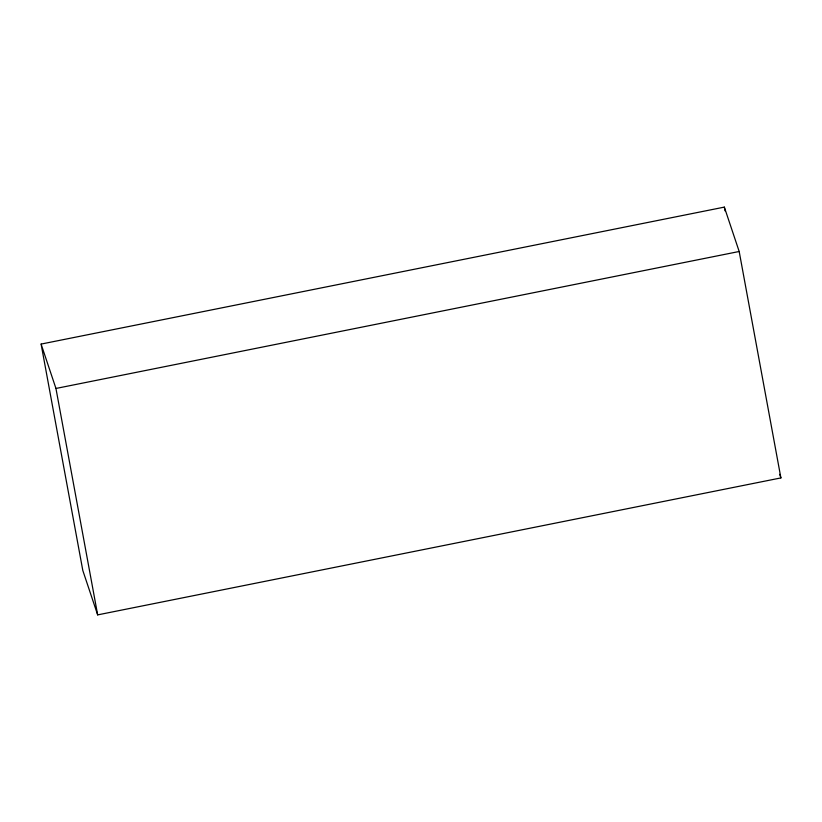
<?xml version="1.0" encoding="UTF-8"?>
<svg xmlns="http://www.w3.org/2000/svg" width="822" height="822" viewBox="0 0 822 822"><rect width="100%" height="100%" fill="white"/><g stroke="black" fill="none" stroke-linecap="round" stroke-linejoin="round"><path stroke-width="1.23" d="M41.1 344.079L724.336 207.113L739.183 251.491L780.9 477.921L97.664 614.887L82.817 570.509L41.1 344.079L55.947 388.457L97.664 614.887M55.947 388.457L739.183 251.491M779.698 474.325L780.9 477.921M724.336 207.113L725.035 210.884"/></g></svg>
